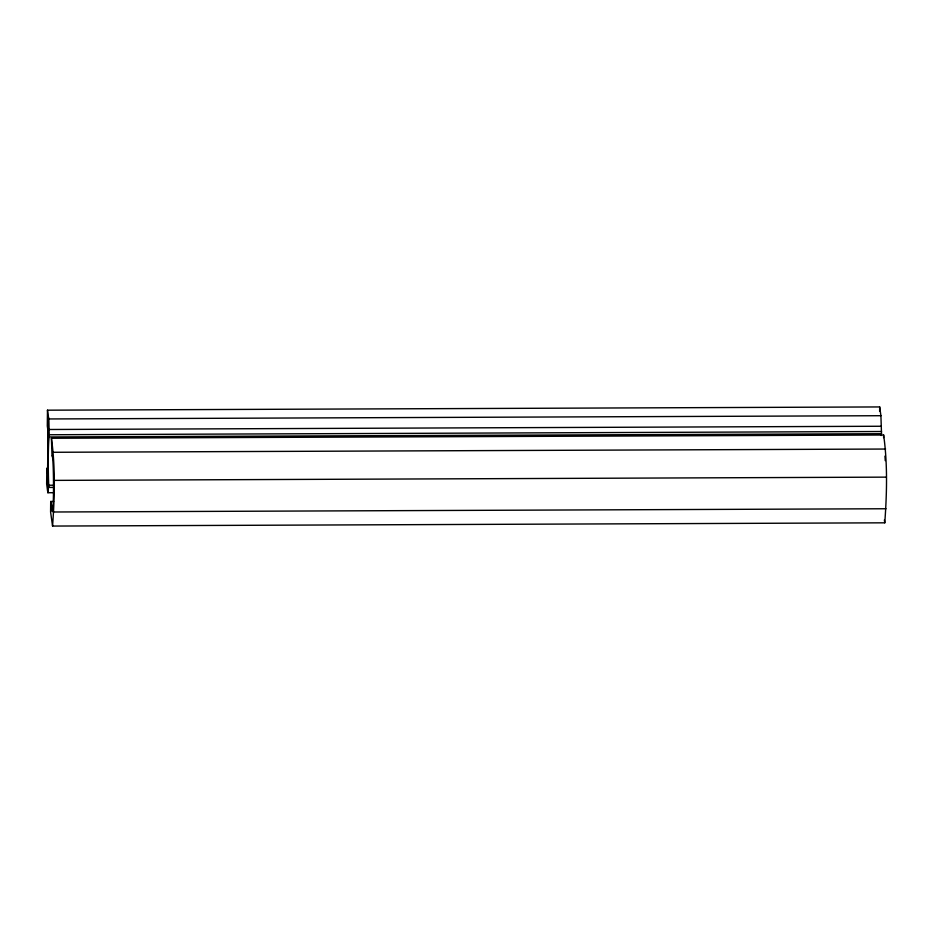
<?xml version="1.0" encoding="UTF-8"?>
<svg xmlns="http://www.w3.org/2000/svg" width="933" height="933" viewBox="0 0 933 933"><rect width="100%" height="100%" fill="white"/><g stroke="black" fill="none" stroke-linecap="round" stroke-linejoin="round"><path stroke-width="1.4" d="M881.172 435.524A27.768 1.26 89.8 0 1 881.51 433.717L880.915 415.71L879.679 406.94L47.478 410.182L47.303 425.996L48.038 431.256L47.571 473.404L46.825 468.144L46.65 483.959L47.886 492.729L53.717 492.706M47.641 490.968L48.469 417.203M47.886 492.729L48.003 482.186L48.738 487.446L53.111 487.434M48.738 487.446L48.761 485.253A27.768 1.26 89.8 0 1 48.294 455.84A27.768 1.26 89.8 0 1 49.309 436.959L48.714 418.952L47.478 410.182M50.709 501.488L50.592 512.019L52.563 526.06L884.776 522.818C886.886 493.662 887.68 464.016 883.633 435.011L51.42 438.253L52.026 456.249A27.768 1.26 89.8 0 1 53.473 492.682A27.768 1.26 89.8 0 1 51.478 504.543L51.455 506.747L50.709 501.488L53.624 501.476M52.563 526.06C54.685 496.904 55.479 467.258 51.42 438.253M879.632 411.255L879.679 406.94M883.598 437.647L883.633 435.011M48.714 418.952L880.915 415.71M48.598 429.495L880.799 426.253M49.332 434.755L881.533 431.512M49.309 436.959L881.51 433.717M53.403 452.283L885.604 449.041M54.149 480.378L886.35 477.136M48.761 485.253L53.134 485.23M53.787 511.995L885.988 508.753M884.379 520.008L884.776 522.818M884.939 456.109A27.768 1.26 89.8 0 1 885.242 460.645"/></g></svg>
